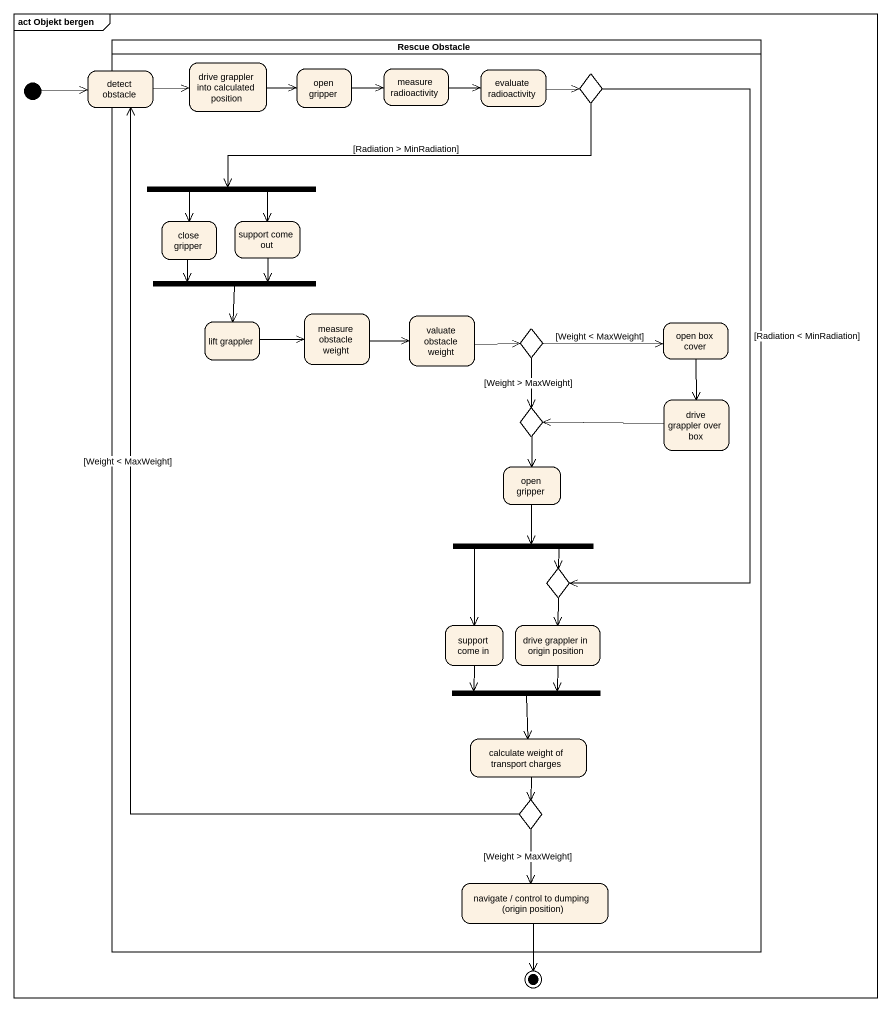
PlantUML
@startuml
mainframe act Objekt bergen
hide empty description
state "Rescue Obstacle" as Rescue_Obstacle <<partition>> {
  state "drive grappler into calculated position" as drive_grappler_into
  state "open gripper" as open_gripper
  state "measure radioactivity" as measure_radioactivity
  state "evaluate radioactivity" as evaluate_radioactivity
  state choice1 <<choice>>
  state fork1 <<fork>>
  state "close gripper" as close_gripper
  state "support come out" as support_come_out
  state fork2 <<join>>
  state "lift grappler" as lift_grappler
  state "measure obstacle weight" as measure_obstacle_weight
  state "valuate obstacle weight" as valuate_obstacle_weight
  state choice2 <<choice>>
  state "open box cover" as open_box_cover
  state "drive grappler over box" as drive_grappler_over_box
  state choice3 <<choice>>
  state "open gripper" as open_gripper_2
  state fork3 <<fork>>
  state choice4 <<choice>>
  state "support come in" as support_come_in
  state "drive grappler in origin position" as drive_grappler_in_origin
  state fork4 <<join>>
  state "calculate weight of transport charges" as calculate_weight_of
  state choice5 <<choice>>
  state "navigate / control to dumping (origin position)" as navigate_control_to_dumping
}
state "detect obstacle" as detect_obstacle
state final1 <<end>>
[*] -right-> detect_obstacle
detect_obstacle -right-> drive_grappler_into
drive_grappler_into -right-> open_gripper
open_gripper -right-> measure_radioactivity
measure_radioactivity -right-> evaluate_radioactivity
evaluate_radioactivity -right-> choice1
choice1 -left-> fork1 : [Radiation > MinRadiation]
choice1 --> choice4 : [Radiation < MinRadiation]
fork1 --> close_gripper
fork1 --> support_come_out
close_gripper --> fork2
support_come_out --> fork2
fork2 --> lift_grappler
lift_grappler -right-> measure_obstacle_weight
measure_obstacle_weight -right-> valuate_obstacle_weight
valuate_obstacle_weight -right-> choice2
choice2 -right-> open_box_cover : [Weight < MaxWeight]
choice2 --> choice3 : [Weight > MaxWeight]
open_box_cover --> drive_grappler_over_box
drive_grappler_over_box -left-> choice3
choice3 --> open_gripper_2
open_gripper_2 --> fork3
fork3 --> choice4
fork3 --> support_come_in
choice4 --> drive_grappler_in_origin
support_come_in --> fork4
drive_grappler_in_origin --> fork4
fork4 --> calculate_weight_of
calculate_weight_of --> choice5
choice5 -up-> detect_obstacle : [Weight < MaxWeight]
choice5 --> navigate_control_to_dumping : [Weight > MaxWeight]
navigate_control_to_dumping --> final1
@enduml
